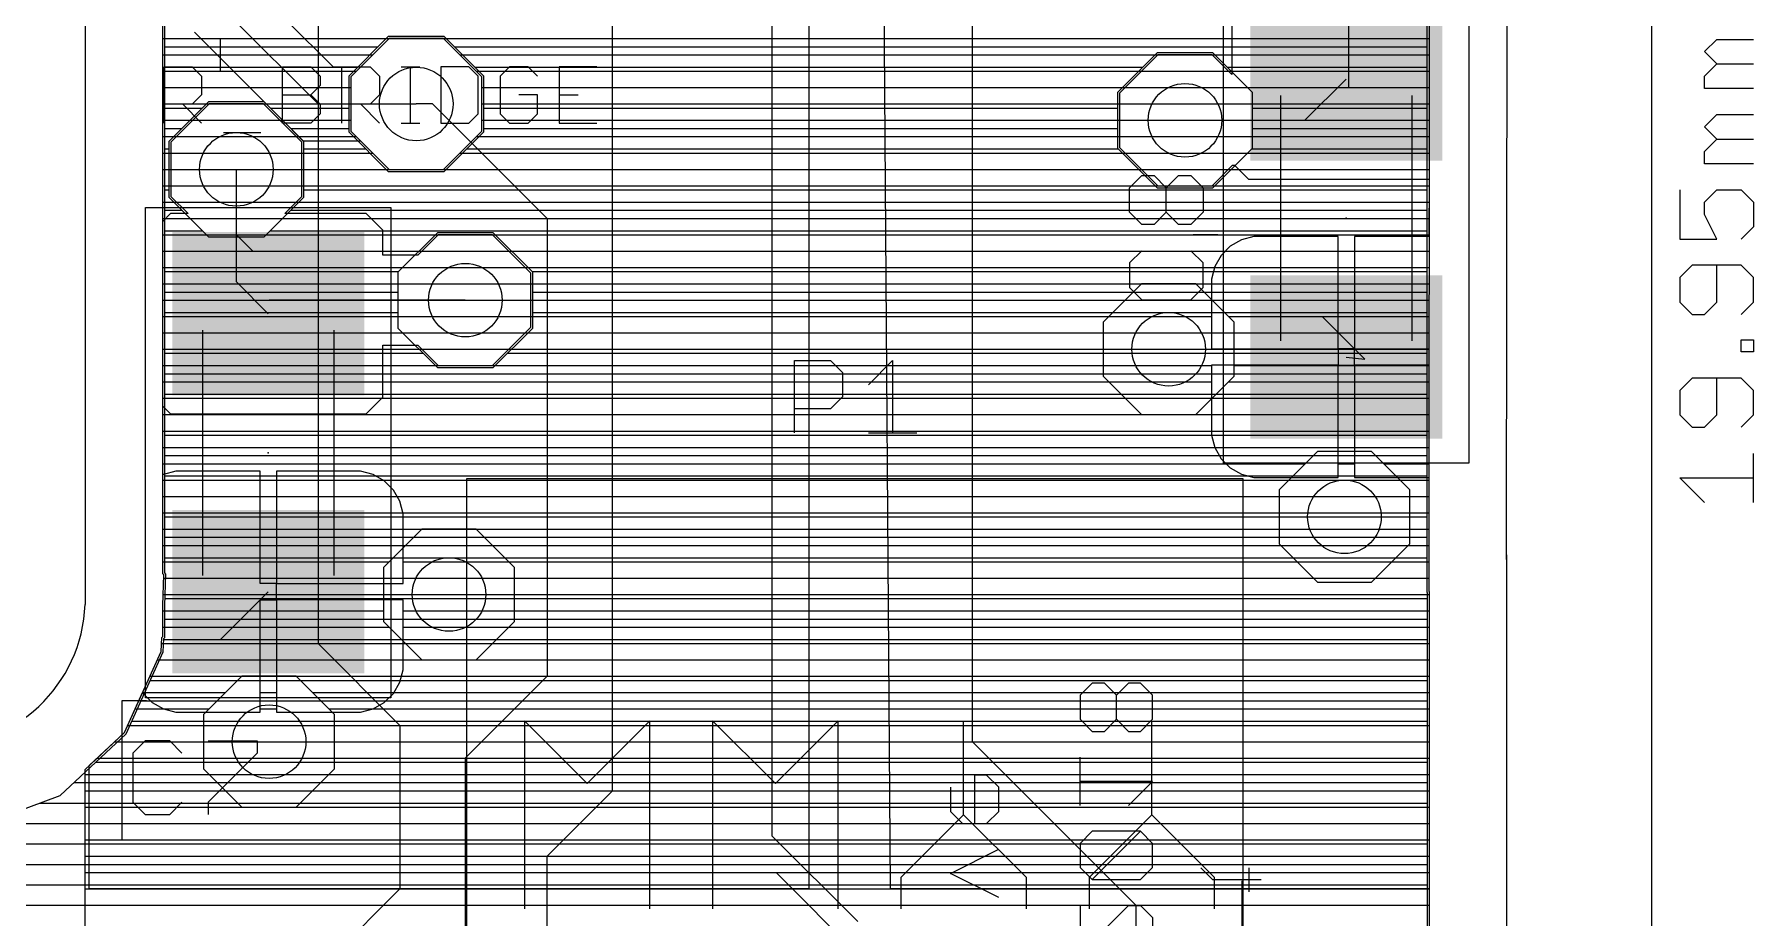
# Model space of a CAD drawing. Extents: x -0.7 to 18.8, y -1.7 to 21.4.
# Drawn here: x 6.47 to 17.15, y 6.02 to 11.51 of the extents above; entities that cross this region are included whole.
import ezdxf

# ---------------------------------------------------------------- set-up
doc = ezdxf.new("R2010")
doc.units = 0
for name, color, linetype in [('1', 22, 'CONTINUOUS'), ('15', 4, 'CONTINUOUS'), ('16', 175, 'CONTINUOUS'), ('18', 82, 'CONTINUOUS'), ('2', 190, 'CONTINUOUS'), ('20', 7, 'CONTINUOUS'), ('21', 253, 'CONTINUOUS'), ('22', 253, 'CONTINUOUS'), ('23', 7, 'CONTINUOUS'), ('25', 253, 'CONTINUOUS'), ('29', 253, 'CONTINUOUS'), ('51', 254, 'CONTINUOUS')]:
    doc.layers.add(name, color=color, linetype=linetype)

# ---------------------------------------------------------------- blocks, each defined once
blk = doc.blocks.new('RECT')
blk.add_solid([(-0.5, -0.5), (0.5, -0.5), (-0.5, 0.5), (0.5, 0.5)])
blk = doc.blocks.new('ROUNDV')
blk.add_circle((0, 0), 0.5)

msp = doc.modelspace()

# ---------------------------------------------------------------- linework, layer by layer
at = {"layer": '1'}
for p, q in [((14.6304, 12.0904), (14.6304, 11.176)), ((13.9052, 11.7473), (13.9052, 11.2567)), ((7.2644, 10.3449), (7.2644, 11.5936)), ((7.6893, 11.6147), (8.2296, 11.0744)), ((8.3243, 11.303), (8.0337, 11.5936)), ((7.2644, 11.4808), (7.4999, 11.4808)), ((7.4607, 11.52), (8.001, 10.9797)), ((8.1465, 11.4808), (13.9052, 11.4808)), ((8.6709, 11.4808), (8.4931, 11.303)), ((9.0075, 11.4808), (8.6709, 11.4808)), ((9.2456, 11.2427), (9.0075, 11.4808)), ((7.2644, 11.3792), (7.6015, 11.3792)), ((8.2481, 11.3792), (8.5693, 11.3792)), ((9.1091, 11.3792), (13.9052, 11.3792)), ((13.4461, 11.3792), (13.208, 11.1411)), ((13.7827, 11.3792), (13.4461, 11.3792)), ((13.9052, 11.2567), (13.7827, 11.3792)), ((7.2644, 11.2776), (7.7031, 11.2776)), ((8.4931, 11.303), (8.3243, 11.303)), ((9.2107, 11.2776), (13.3445, 11.2776)), ((9.2456, 10.9061), (9.2456, 11.2427)), ((13.8843, 11.2776), (13.9052, 11.2776)), ((14.6164, 11.2292), (14.36, 10.9728)), ((7.2644, 11.176), (7.8047, 11.176)), ((9.2456, 11.176), (13.2429, 11.176)), ((13.208, 11.1411), (13.208, 10.8045)), ((7.2644, 11.0744), (7.9063, 11.0744)), ((7.5533, 11.0744), (7.3152, 10.8363)), ((7.8899, 11.0744), (7.5533, 11.0744)), ((8.128, 10.8363), (7.8899, 11.0744)), ((8.2296, 11.0744), (8.8392, 11.0744)), ((9.2456, 11.0744), (13.208, 11.0744)), ((7.2644, 10.9728), (7.4517, 10.9728)), ((7.9915, 10.9728), (8.0079, 10.9728)), ((8.001, 10.9797), (8.1349, 10.8458)), ((9.0075, 10.668), (9.2456, 10.9061)), ((9.2456, 10.9728), (13.208, 10.9728)), ((13.6144, 10.9728), (14.36, 10.9728)), ((7.2644, 10.8712), (7.3501, 10.8712)), ((7.3152, 10.8363), (7.3152, 10.4997)), ((8.0931, 10.8712), (8.1095, 10.8712)), ((8.128, 10.4997), (8.128, 10.8363)), ((8.1349, 10.8458), (8.4931, 10.8458)), ((8.4931, 10.8458), (8.6709, 10.668)), ((9.2107, 10.8712), (13.208, 10.8712)), ((13.208, 10.8045), (13.4461, 10.5664)), ((7.2644, 10.7696), (7.3152, 10.7696)), ((8.128, 10.7696), (8.5693, 10.7696)), ((9.1091, 10.7696), (13.2429, 10.7696)), ((13.7827, 10.5664), (13.9097, 10.6934)), ((13.9097, 10.6934), (13.9229, 10.6934)), ((13.9229, 10.6934), (14.0094, 10.6069)), ((7.2644, 10.668), (7.3152, 10.668)), ((7.7216, 9.9696), (7.7216, 10.668)), ((8.128, 10.668), (8.6709, 10.668)), ((8.6709, 10.668), (9.0075, 10.668)), ((9.0075, 10.668), (13.3445, 10.668)), ((13.8843, 10.668), (13.9482, 10.668)), ((14.0094, 10.6069), (15.1303, 10.6069)), ((15.1303, 10.6069), (15.1302, 10.2513)), ((7.2644, 10.5664), (7.3152, 10.5664)), ((7.3152, 10.4997), (7.4214, 10.3935)), ((8.0218, 10.3935), (8.128, 10.4997)), ((8.128, 10.5664), (13.4461, 10.5664)), ((13.4461, 10.5664), (13.7827, 10.5664)), ((13.7827, 10.5664), (15.1303, 10.5664)), ((7.2644, 10.4648), (7.3501, 10.4648)), ((7.313, 10.3935), (7.2644, 10.3449)), ((7.2644, 10.3632), (7.2827, 10.3632)), ((7.4214, 10.3935), (7.313, 10.3935)), ((8.527, 10.3935), (8.0218, 10.3935)), ((8.0931, 10.4648), (15.1303, 10.4648)), ((8.6312, 10.2893), (8.527, 10.3935)), ((8.5573, 10.3632), (15.1303, 10.3632)), ((8.6312, 10.1346), (8.6312, 10.2893)), ((8.6312, 10.2616), (15.1302, 10.2616)), ((8.9757, 10.2616), (8.8487, 10.1346)), ((9.3123, 10.2616), (8.9757, 10.2616)), ((9.5504, 10.0235), (9.3123, 10.2616)), ((8.6312, 10.16), (8.8741, 10.16)), ((9.4139, 10.16), (13.8655, 10.16)), ((13.8958, 10.1904), (13.8391, 10.1337)), ((13.9654, 10.2305), (13.8958, 10.1904)), ((14.0429, 10.2513), (13.9654, 10.2305)), ((14.5656, 10.2513), (14.0429, 10.2513)), ((14.5656, 9.5528), (14.5656, 10.2513)), ((14.5656, 10.16), (14.6672, 10.16)), ((15.1302, 10.2513), (14.6672, 10.2513)), ((14.6672, 10.2513), (14.6672, 9.5528)), ((8.8487, 10.1346), (8.6312, 10.1346)), ((9.5155, 10.0584), (13.7974, 10.0584)), ((13.799, 10.0641), (13.7782, 9.9866)), ((13.8391, 10.1337), (13.799, 10.0641)), ((14.5656, 10.0584), (14.6672, 10.0584)), ((7.92, 9.7712), (7.7216, 9.9696)), ((9.5504, 9.6869), (9.5504, 10.0235)), ((9.5504, 9.9568), (13.7782, 9.9568)), ((13.7782, 9.9866), (13.7782, 9.5528)), ((14.5656, 9.9568), (14.6672, 9.9568)), ((9.144, 9.8552), (7.9248, 9.8552)), ((9.5504, 9.8552), (13.7782, 9.8552)), ((14.5656, 9.8552), (14.6672, 9.8552)), ((9.5504, 9.7536), (13.7782, 9.7536)), ((14.732, 9.488), (14.4664, 9.7536)), ((14.5656, 9.7536), (14.6672, 9.7536)), ((9.3123, 9.4488), (9.5504, 9.6869)), ((9.5155, 9.652), (13.7782, 9.652)), ((14.5656, 9.652), (14.6672, 9.652)), ((8.6312, 9.253), (8.6312, 9.5758)), ((8.6312, 9.5758), (8.8487, 9.5758)), ((8.6312, 9.5504), (8.8741, 9.5504)), ((8.8487, 9.5758), (8.9757, 9.4488)), ((9.4139, 9.5504), (14.5656, 9.5504)), ((13.7782, 9.5528), (14.5656, 9.5528)), ((14.6672, 9.5528), (14.5656, 9.5528)), ((14.5656, 9.5528), (14.5656, 9.4512)), ((14.6672, 9.4512), (14.6672, 9.5528)), ((14.6672, 9.5528), (15.1302, 9.5528)), ((14.6672, 9.5504), (15.1302, 9.5504)), ((15.1302, 9.5528), (15.1302, 9.4512)), ((8.6312, 9.4488), (8.9757, 9.4488)), ((8.9757, 9.4488), (9.3123, 9.4488)), ((9.3123, 9.4488), (13.7782, 9.4488)), ((14.5656, 9.4512), (13.7782, 9.4512)), ((13.7782, 9.4512), (13.7782, 9.0174)), ((14.5656, 8.7527), (14.5656, 9.4512)), ((14.5656, 9.4512), (14.6672, 9.4512)), ((14.5656, 9.4488), (14.6672, 9.4488)), ((14.6164, 9.502), (14.732, 9.488)), ((14.6672, 9.4512), (14.6672, 8.7527)), ((15.1302, 9.4512), (14.6672, 9.4512)), ((8.6312, 9.3472), (13.7782, 9.3472)), ((14.5656, 9.3472), (14.6672, 9.3472)), ((7.2644, 8.7699), (7.2644, 9.1975)), ((7.2644, 9.1975), (7.313, 9.1489)), ((8.527, 9.1489), (8.6312, 9.253)), ((8.6237, 9.2456), (13.7782, 9.2456)), ((14.5656, 9.2456), (14.6672, 9.2456)), ((7.2644, 9.144), (13.7782, 9.144)), ((7.313, 9.1489), (8.527, 9.1489)), ((14.5656, 9.144), (14.6672, 9.144)), ((7.2644, 9.0424), (13.7782, 9.0424)), ((13.7782, 9.0174), (13.799, 8.9398)), ((14.5656, 9.0424), (14.6672, 9.0424)), ((7.2644, 8.9408), (13.7987, 8.9408)), ((13.799, 8.9398), (13.8391, 8.8703)), ((13.8391, 8.8703), (13.8958, 8.8136)), ((14.5656, 8.9408), (14.6672, 8.9408)), ((7.2644, 8.8392), (13.8702, 8.8392)), ((7.269, 8.7725), (7.2644, 8.7699)), ((7.3465, 8.7933), (7.269, 8.7725)), ((7.8692, 8.7933), (7.3465, 8.7933)), ((7.8692, 8.0948), (7.8692, 8.7933)), ((8.4935, 8.7933), (7.9708, 8.7933)), ((7.9708, 8.7933), (7.9708, 8.0948)), ((8.571, 8.7725), (8.4935, 8.7933)), ((8.6406, 8.7324), (8.571, 8.7725)), ((13.8958, 8.8136), (13.9654, 8.7735)), ((13.9654, 8.7735), (14.0429, 8.7527)), ((14.5656, 8.8392), (14.6672, 8.8392)), ((7.8692, 8.7376), (7.9708, 8.7376)), ((8.6315, 8.7376), (15.1301, 8.7376)), ((8.6973, 8.6757), (8.6406, 8.7324)), ((8.7374, 8.6061), (8.6973, 8.6757)), ((14.0429, 8.7527), (14.5656, 8.7527)), ((14.6672, 8.7527), (15.1301, 8.7527)), ((15.1301, 8.7527), (15.13, 8.0455)), ((7.8692, 8.636), (7.9708, 8.636)), ((8.7202, 8.636), (15.1301, 8.636)), ((8.7582, 8.5286), (8.7374, 8.6061)), ((7.8692, 8.5344), (7.9708, 8.5344)), ((8.7567, 8.5344), (15.1301, 8.5344)), ((8.7582, 8.0948), (8.7582, 8.5286)), ((7.8692, 8.4328), (7.9708, 8.4328)), ((7.8692, 8.3312), (7.9708, 8.3312)), ((8.7582, 8.4328), (15.1301, 8.4328)), ((8.7582, 8.3312), (15.1301, 8.3312)), ((7.8692, 8.2296), (7.9708, 8.2296)), ((8.7582, 8.2296), (15.13, 8.2296)), ((7.8692, 8.128), (7.9708, 8.128)), ((8.7582, 8.128), (15.13, 8.128)), ((7.92, 8.044), (7.62, 7.744)), ((7.9708, 8.0948), (7.8692, 8.0948)), ((7.9708, 7.9932), (7.9708, 8.0948)), ((7.9708, 8.0948), (8.7582, 8.0948)), ((7.9708, 8.0264), (15.1312, 8.0264)), ((15.13, 8.0455), (15.1312, 8.0443)), ((15.1312, 8.0443), (15.1311, 4.8948)), ((7.8692, 7.2947), (7.8692, 7.9932)), ((7.8692, 7.9932), (7.9708, 7.9932)), ((7.8692, 7.9248), (7.9708, 7.9248)), ((7.9708, 7.9932), (7.9708, 7.2947)), ((8.7582, 7.9932), (7.9708, 7.9932)), ((8.7582, 7.5594), (8.7582, 7.9932)), ((8.7582, 7.9248), (15.1312, 7.9248)), ((7.8692, 7.8232), (7.9708, 7.8232)), ((8.7582, 7.8232), (15.1312, 7.8232)), ((7.8692, 7.7216), (7.9708, 7.7216)), ((8.7582, 7.7216), (15.1312, 7.7216)), ((7.8692, 7.62), (7.9708, 7.62)), ((8.7582, 7.62), (15.1312, 7.62)), ((7.8692, 7.5184), (7.9708, 7.5184)), ((8.6973, 7.4123), (8.7374, 7.4819)), ((8.7374, 7.4819), (8.7582, 7.5594)), ((8.7472, 7.5184), (15.1312, 7.5184)), ((7.0258, 7.1681), (7.1394, 7.4181)), ((7.1388, 7.4168), (7.1401, 7.4168)), ((7.1394, 7.4181), (7.1427, 7.4123)), ((7.1427, 7.4123), (7.1994, 7.3556)), ((7.8692, 7.4168), (7.9708, 7.4168)), ((8.6406, 7.3556), (8.6973, 7.4123)), ((8.6999, 7.4168), (15.1312, 7.4168)), ((7.0926, 7.3152), (7.27, 7.3152)), ((7.1994, 7.3556), (7.269, 7.3155)), ((7.269, 7.3155), (7.3465, 7.2947)), ((7.3465, 7.2947), (7.8692, 7.2947)), ((7.8692, 7.3152), (7.9708, 7.3152)), ((7.9708, 7.2947), (8.4935, 7.2947)), ((8.4935, 7.2947), (8.571, 7.3155)), ((8.57, 7.3152), (15.1312, 7.3152)), ((8.571, 7.3155), (8.6406, 7.3556)), ((6.7818, 6.9399), (7.0258, 7.1681)), ((7.0258, 7.1681), (7.0258, 7.1681)), ((7.0465, 7.2136), (15.1312, 7.2136)), ((6.9659, 7.112), (15.1312, 7.112)), ((6.8572, 7.0104), (15.1312, 7.0104)), ((6.7818, 4.6224), (6.7818, 6.9399)), ((6.7818, 6.9088), (15.1312, 6.9088)), ((6.7818, 6.8072), (15.1312, 6.8072)), ((6.7818, 6.7056), (15.1312, 6.7056)), ((6.7818, 6.604), (15.1312, 6.604)), ((6.7818, 6.5024), (15.1312, 6.5024)), ((6.7818, 6.4008), (15.1311, 6.4008)), ((6.7818, 6.2992), (15.1311, 6.2992)), ((6.7818, 6.1976), (15.1311, 6.1976)), ((6.7818, 6.096), (15.1311, 6.096))]:
    msp.add_line(p, q, dxfattribs=at)
at = {"layer": '15'}
for p, q in [((11.049, 17.0688), (11.049, 6.5278)), ((12.2936, 7.112), (12.2936, 15.24)), ((8.2296, 12.192), (8.2296, 7.7216)), ((10.0584, 6.8072), (10.0584, 11.684)), ((8.9408, 11.0744), (8.8392, 11.0744)), ((9.652, 10.3632), (8.9408, 11.0744)), ((9.652, 10.3632), (9.652, 7.5184)), ((8.2296, 7.7216), (8.7376, 7.2136)), ((9.652, 7.5184), (9.144, 7.0104)), ((8.7376, 7.2136), (8.7376, 6.1976)), ((12.2936, 7.112), (13.3096, 6.096)), ((9.144, 7.0104), (9.144, 2.2352)), ((9.652, 6.4008), (10.0584, 6.8072)), ((11.049, 6.5278), (11.5824, 5.9944)), ((9.652, 5.2832), (9.652, 6.4008)), ((8.7376, 6.1976), (7.62, 5.08)), ((13.3096, 6.096), (13.3096, 1.9304))]:
    msp.add_line(p, q, dxfattribs=at)
at = {"layer": '16'}
for p, q in [((7.2771, 8.1609), (7.2771, 18.8477)), ((15.1179, 13.4206), (15.1173, 8.0403)), ((7.2771, 11.43), (8.6021, 11.43)), ((8.6656, 11.4935), (8.4201, 11.248)), ((9.0128, 11.4935), (8.6656, 11.4935)), ((9.2583, 11.248), (9.0128, 11.4935)), ((9.0763, 11.43), (15.1177, 11.43)), ((13.4408, 11.3919), (13.1953, 11.1464)), ((13.788, 11.3919), (13.4408, 11.3919)), ((14.0335, 11.1464), (13.788, 11.3919)), ((7.2771, 11.303), (8.4751, 11.303)), ((8.4201, 11.248), (8.4201, 10.9008)), ((9.2033, 11.303), (13.3519, 11.303)), ((9.2583, 10.9008), (9.2583, 11.248)), ((13.8769, 11.303), (15.1176, 11.303)), ((7.2771, 11.176), (8.4201, 11.176)), ((9.2583, 11.176), (13.2249, 11.176)), ((13.1953, 11.1464), (13.1953, 10.7992)), ((14.0039, 11.176), (15.1176, 11.176)), ((14.0335, 10.7992), (14.0335, 11.1464)), ((7.2771, 11.049), (7.5099, 11.049)), ((7.548, 11.0871), (7.3025, 10.8416)), ((7.8952, 11.0871), (7.548, 11.0871)), ((8.1407, 10.8416), (7.8952, 11.0871)), ((7.9333, 11.049), (8.4201, 11.049)), ((9.2583, 11.049), (13.1953, 11.049)), ((14.0335, 11.049), (15.1176, 11.049)), ((7.2771, 10.922), (7.3829, 10.922)), ((8.0603, 10.922), (8.4201, 10.922)), ((8.4201, 10.9008), (8.6656, 10.6553)), ((9.0128, 10.6553), (9.2583, 10.9008)), ((9.2583, 10.922), (13.1953, 10.922)), ((14.0335, 10.922), (15.1176, 10.922)), ((7.2771, 10.795), (7.3025, 10.795)), ((7.3025, 10.8416), (7.3025, 10.4944)), ((8.1407, 10.4944), (8.1407, 10.8416)), ((8.1407, 10.795), (8.5259, 10.795)), ((9.1525, 10.795), (13.1995, 10.795)), ((13.1953, 10.7992), (13.4408, 10.5537)), ((13.788, 10.5537), (14.0335, 10.7992)), ((14.0293, 10.795), (15.1176, 10.795)), ((7.2771, 10.668), (7.3025, 10.668)), ((8.1407, 10.668), (8.6529, 10.668)), ((8.6656, 10.6553), (9.0128, 10.6553)), ((9.0255, 10.668), (13.3265, 10.668)), ((13.9023, 10.668), (15.1176, 10.668)), ((7.2771, 10.541), (7.3025, 10.541)), ((7.3025, 10.4944), (7.548, 10.2489)), ((7.8952, 10.2489), (8.1407, 10.4944)), ((8.1407, 10.541), (15.1176, 10.541)), ((13.4408, 10.5537), (13.788, 10.5537)), ((7.2771, 10.414), (7.3829, 10.414)), ((8.0603, 10.414), (15.1176, 10.414)), ((7.2771, 10.287), (7.5099, 10.287)), ((7.7216, 10.2616), (7.8232, 10.16)), ((7.9333, 10.287), (15.1175, 10.287)), ((8.9704, 10.2743), (8.7249, 10.0288)), ((9.3176, 10.2743), (8.9704, 10.2743)), ((9.5631, 10.0288), (9.3176, 10.2743)), ((7.2771, 10.16), (8.8561, 10.16)), ((7.548, 10.2489), (7.8952, 10.2489)), ((9.4319, 10.16), (15.1175, 10.16)), ((7.2771, 10.033), (8.7291, 10.033)), ((8.7249, 10.0288), (8.7249, 9.6816)), ((9.5589, 10.033), (15.1175, 10.033)), ((9.5631, 9.6816), (9.5631, 10.0288)), ((7.2771, 9.906), (8.7249, 9.906)), ((9.5631, 9.906), (15.1175, 9.906)), ((7.2771, 9.779), (8.7249, 9.779)), ((9.5631, 9.779), (15.1175, 9.779)), ((7.2771, 9.652), (8.7545, 9.652)), ((8.7249, 9.6816), (8.9704, 9.4361)), ((9.3176, 9.4361), (9.5631, 9.6816)), ((9.5335, 9.652), (15.1175, 9.652)), ((7.2771, 9.525), (8.8815, 9.525)), ((9.4065, 9.525), (15.1175, 9.525)), ((8.9704, 9.4361), (9.3176, 9.4361)), ((7.2771, 9.398), (15.1175, 9.398)), ((7.2771, 9.271), (15.1174, 9.271)), ((7.2771, 9.144), (15.1174, 9.144)), ((7.2771, 9.017), (15.1174, 9.017)), ((7.2771, 8.89), (15.1174, 8.89)), ((7.2771, 8.763), (15.1174, 8.763)), ((7.2771, 8.636), (15.1174, 8.636)), ((7.2771, 8.509), (15.1174, 8.509)), ((7.2771, 8.382), (15.1174, 8.382)), ((7.2771, 8.255), (15.1173, 8.255)), ((7.2837, 8.1539), (7.2771, 8.1609)), ((7.2771, 7.9572), (7.2837, 8.1539)), ((7.2828, 8.128), (15.1173, 8.128)), ((15.1173, 8.0403), (15.1185, 8.0391)), ((15.1185, 8.0391), (15.1184, 4.9254)), ((7.2771, 7.7603), (7.2771, 7.9572)), ((7.2786, 8.001), (15.1185, 8.001)), ((7.2771, 7.874), (15.1185, 7.874)), ((7.2675, 7.6695), (7.2703, 7.7535)), ((7.2701, 7.747), (15.1185, 7.747)), ((7.2703, 7.7535), (7.2771, 7.7603)), ((7.0364, 7.1605), (7.2675, 7.6695)), ((7.245, 7.62), (15.1185, 7.62)), ((7.2675, 7.6695), (7.2675, 7.6695)), ((7.1873, 7.493), (15.1185, 7.493)), ((7.1297, 7.366), (15.1185, 7.366)), ((6.6281, 6.7787), (7.0364, 7.1605)), ((7.0364, 7.1605), (7.0364, 7.1605)), ((7.072, 7.239), (15.1185, 7.239)), ((6.9845, 7.112), (15.1185, 7.112)), ((6.8487, 6.985), (15.1185, 6.985)), ((6.7129, 6.858), (15.1185, 6.858)), ((6.1047, 6.5822), (6.6281, 6.7787)), ((6.501, 6.731), (15.1185, 6.731)), ((6.6281, 6.7787), (6.6281, 6.7787)), ((6.1628, 6.604), (15.1185, 6.604)), ((1.2073, 6.477), (15.1185, 6.477)), ((1.2073, 6.35), (15.1184, 6.35)), ((1.2073, 6.223), (15.1184, 6.223)), ((1.2073, 6.096), (15.1184, 6.096))]:
    msp.add_line(p, q, dxfattribs=at)
at = {"layer": '2'}
for p, q in [((11.2776, 16.7227), (11.2776, 6.1976)), ((7.2644, 8.1559), (7.2644, 15.6305)), ((15.1306, 13.577), (15.13, 8.0455)), ((11.7856, 6.1976), (11.7389, 12.5476)), ((7.2644, 11.4808), (11.2776, 11.4808)), ((8.6709, 11.4808), (8.4328, 11.2427)), ((9.0075, 11.4808), (8.6709, 11.4808)), ((9.2456, 11.2427), (9.0075, 11.4808)), ((11.7468, 11.4808), (15.1304, 11.4808)), ((7.2644, 11.3792), (8.5693, 11.3792)), ((9.1091, 11.3792), (11.2776, 11.3792)), ((11.7475, 11.3792), (15.1303, 11.3792)), ((7.2644, 11.2776), (8.4677, 11.2776)), ((8.4328, 11.2427), (8.4328, 10.9061)), ((9.2107, 11.2776), (11.2776, 11.2776)), ((9.2456, 10.9061), (9.2456, 11.2427)), ((11.7482, 11.2776), (15.1303, 11.2776)), ((7.2644, 11.176), (8.4328, 11.176)), ((9.2456, 11.176), (11.2776, 11.176)), ((11.749, 11.176), (15.1303, 11.176)), ((7.2644, 11.0744), (8.4328, 11.0744)), ((9.2456, 11.0744), (11.2776, 11.0744)), ((11.7497, 11.0744), (15.1303, 11.0744)), ((7.2644, 10.9728), (8.4328, 10.9728)), ((8.4328, 10.9061), (8.6709, 10.668)), ((9.0075, 10.668), (9.2456, 10.9061)), ((9.2456, 10.9728), (11.2776, 10.9728)), ((11.7505, 10.9728), (15.1303, 10.9728)), ((7.2644, 10.8712), (8.4677, 10.8712)), ((9.2107, 10.8712), (11.2776, 10.8712)), ((11.7512, 10.8712), (15.1303, 10.8712)), ((7.2644, 10.7696), (8.5693, 10.7696)), ((9.1091, 10.7696), (11.2776, 10.7696)), ((11.752, 10.7696), (15.1303, 10.7696)), ((7.2644, 10.668), (8.6709, 10.668)), ((8.6709, 10.668), (9.0075, 10.668)), ((9.0075, 10.668), (11.2776, 10.668)), ((11.7527, 10.668), (15.1303, 10.668)), ((7.2644, 10.5664), (11.2776, 10.5664)), ((11.7535, 10.5664), (15.1303, 10.5664)), ((7.2644, 10.4648), (11.2776, 10.4648)), ((7.2644, 10.3632), (11.2776, 10.3632)), ((11.7542, 10.4648), (15.1303, 10.4648)), ((11.755, 10.3632), (15.1303, 10.3632)), ((7.2644, 10.2616), (11.2776, 10.2616)), ((11.7557, 10.2616), (15.1302, 10.2616)), ((7.2644, 10.16), (11.2776, 10.16)), ((11.7565, 10.16), (15.1302, 10.16)), ((7.2644, 10.0584), (11.2776, 10.0584)), ((11.7572, 10.0584), (15.1302, 10.0584)), ((7.2644, 9.9568), (11.2776, 9.9568)), ((11.758, 9.9568), (15.1302, 9.9568)), ((13.3445, 9.9568), (13.1064, 9.7187)), ((13.6811, 9.9568), (13.3445, 9.9568)), ((13.9192, 9.7187), (13.6811, 9.9568)), ((7.2644, 9.8552), (11.2776, 9.8552)), ((11.7587, 9.8552), (13.2429, 9.8552)), ((13.7827, 9.8552), (15.1302, 9.8552)), ((7.2644, 9.7536), (11.2776, 9.7536)), ((11.7595, 9.7536), (13.1413, 9.7536)), ((13.1064, 9.7187), (13.1064, 9.3821)), ((13.8843, 9.7536), (15.1302, 9.7536)), ((13.9192, 9.3821), (13.9192, 9.7187)), ((7.2644, 9.652), (11.2776, 9.652)), ((11.7602, 9.652), (13.1064, 9.652)), ((13.9192, 9.652), (15.1302, 9.652)), ((7.2644, 9.5504), (11.2776, 9.5504)), ((11.7609, 9.5504), (13.1064, 9.5504)), ((13.9192, 9.5504), (15.1302, 9.5504)), ((7.2644, 9.4488), (11.2776, 9.4488)), ((11.7617, 9.4488), (13.1064, 9.4488)), ((13.9192, 9.4488), (15.1302, 9.4488)), ((7.2644, 9.3472), (11.2776, 9.3472)), ((11.7624, 9.3472), (13.1413, 9.3472)), ((13.1064, 9.3821), (13.3445, 9.144)), ((13.6811, 9.144), (13.9192, 9.3821)), ((13.8843, 9.3472), (15.1302, 9.3472)), ((7.2644, 9.2456), (11.2776, 9.2456)), ((11.7632, 9.2456), (13.2429, 9.2456)), ((13.7827, 9.2456), (15.1301, 9.2456)), ((7.2644, 9.144), (11.2776, 9.144)), ((11.7639, 9.144), (13.3445, 9.144)), ((13.3445, 9.144), (13.6811, 9.144)), ((13.6811, 9.144), (15.1301, 9.144)), ((7.2644, 9.0424), (11.2776, 9.0424)), ((11.7647, 9.0424), (15.1301, 9.0424)), ((7.2644, 8.9408), (11.2776, 8.9408)), ((11.7654, 8.9408), (15.1301, 8.9408)), ((14.4367, 8.9154), (14.1986, 8.6773)), ((14.7733, 8.9154), (14.4367, 8.9154)), ((15.0114, 8.6773), (14.7733, 8.9154)), ((7.2644, 8.8392), (11.2776, 8.8392)), ((11.7662, 8.8392), (14.3605, 8.8392)), ((14.8495, 8.8392), (15.1301, 8.8392)), ((7.2644, 8.7376), (11.2776, 8.7376)), ((11.7669, 8.7376), (14.2589, 8.7376)), ((14.1986, 8.6773), (14.1986, 8.3407)), ((14.9511, 8.7376), (15.1301, 8.7376)), ((15.0114, 8.3407), (15.0114, 8.6773)), ((7.2644, 8.636), (11.2776, 8.636)), ((11.7677, 8.636), (14.1986, 8.636)), ((15.0114, 8.636), (15.1301, 8.636)), ((7.2644, 8.5344), (11.2776, 8.5344)), ((11.7684, 8.5344), (14.1986, 8.5344)), ((15.0114, 8.5344), (15.1301, 8.5344)), ((7.2644, 8.4328), (11.2776, 8.4328)), ((7.2644, 8.3312), (8.7725, 8.3312)), ((8.8741, 8.4328), (8.636, 8.1947)), ((9.2107, 8.4328), (8.8741, 8.4328)), ((9.4488, 8.1947), (9.2107, 8.4328)), ((9.3123, 8.3312), (11.2776, 8.3312)), ((11.7692, 8.4328), (14.1986, 8.4328)), ((11.7699, 8.3312), (14.2081, 8.3312)), ((14.1986, 8.3407), (14.4367, 8.1026)), ((14.7733, 8.1026), (15.0114, 8.3407)), ((15.0019, 8.3312), (15.1301, 8.3312)), ((15.0114, 8.4328), (15.1301, 8.4328)), ((7.2644, 8.2296), (8.6709, 8.2296)), ((9.4139, 8.2296), (11.2776, 8.2296)), ((11.7707, 8.2296), (14.3097, 8.2296)), ((14.9003, 8.2296), (15.13, 8.2296)), ((7.2708, 8.1491), (7.2644, 8.1559)), ((7.2644, 7.9574), (7.2708, 8.1491)), ((7.2701, 8.128), (8.636, 8.128)), ((8.636, 8.1947), (8.636, 7.8581)), ((9.4488, 7.8581), (9.4488, 8.1947)), ((9.4488, 8.128), (11.2776, 8.128)), ((11.7714, 8.128), (14.4113, 8.128)), ((14.7987, 8.128), (15.13, 8.128)), ((7.2667, 8.0264), (8.636, 8.0264)), ((9.4488, 8.0264), (11.2776, 8.0264)), ((11.7722, 8.0264), (15.1312, 8.0264)), ((14.4367, 8.1026), (14.7733, 8.1026)), ((15.13, 8.0455), (15.1312, 8.0443)), ((15.1312, 8.0443), (15.1311, 6.1976)), ((7.2644, 7.7655), (7.2644, 7.9574)), ((7.2644, 7.9248), (8.636, 7.9248)), ((9.4488, 7.9248), (11.2776, 7.9248)), ((11.7729, 7.9248), (15.1312, 7.9248)), ((7.2644, 7.8232), (8.6709, 7.8232)), ((8.636, 7.8581), (8.8741, 7.62)), ((9.2107, 7.62), (9.4488, 7.8581)), ((9.4139, 7.8232), (11.2776, 7.8232)), ((11.7736, 7.8232), (15.1312, 7.8232)), ((7.2548, 7.6725), (7.2577, 7.7589)), ((7.2565, 7.7216), (8.7725, 7.7216)), ((7.2577, 7.7589), (7.2644, 7.7655)), ((9.3123, 7.7216), (11.2776, 7.7216)), ((11.7744, 7.7216), (15.1312, 7.7216)), ((7.0258, 7.1681), (7.2548, 7.6725)), ((7.231, 7.62), (8.8741, 7.62)), ((7.2548, 7.6725), (7.2548, 7.6725)), ((8.8741, 7.62), (9.2107, 7.62)), ((9.2107, 7.62), (11.2776, 7.62)), ((11.7751, 7.62), (15.1312, 7.62)), ((7.1849, 7.5184), (11.2776, 7.5184)), ((7.7565, 7.5184), (7.5184, 7.2803)), ((8.0931, 7.5184), (7.7565, 7.5184)), ((8.3312, 7.2803), (8.0931, 7.5184)), ((11.7759, 7.5184), (15.1312, 7.5184)), ((7.1388, 7.4168), (7.6549, 7.4168)), ((8.1947, 7.4168), (11.2776, 7.4168)), ((11.7766, 7.4168), (15.1312, 7.4168)), ((7.0926, 7.3152), (7.5533, 7.3152)), ((7.5184, 7.2803), (7.5184, 6.9437)), ((8.2963, 7.3152), (11.2776, 7.3152)), ((8.3312, 6.9437), (8.3312, 7.2803)), ((11.7774, 7.3152), (15.1312, 7.3152)), ((6.8072, 6.9636), (7.0258, 7.1681)), ((7.0258, 7.1681), (7.0258, 7.1681)), ((7.0465, 7.2136), (7.5184, 7.2136)), ((8.3312, 7.2136), (11.2776, 7.2136)), ((11.7781, 7.2136), (15.1312, 7.2136)), ((6.9659, 7.112), (7.5184, 7.112)), ((8.3312, 7.112), (11.2776, 7.112)), ((11.7789, 7.112), (15.1312, 7.112)), ((6.8072, 6.1976), (6.8072, 6.9636)), ((6.8572, 7.0104), (7.5184, 7.0104)), ((7.5184, 6.9437), (7.7565, 6.7056)), ((8.0931, 6.7056), (8.3312, 6.9437)), ((8.3312, 7.0104), (11.2776, 7.0104)), ((11.7796, 7.0104), (15.1312, 7.0104)), ((6.8072, 6.9088), (7.5533, 6.9088)), ((8.2963, 6.9088), (11.2776, 6.9088)), ((11.7804, 6.9088), (15.1312, 6.9088)), ((6.8072, 6.8072), (7.6549, 6.8072)), ((8.1947, 6.8072), (11.2776, 6.8072)), ((11.7811, 6.8072), (15.1312, 6.8072)), ((6.8072, 6.7056), (7.7565, 6.7056)), ((7.7565, 6.7056), (8.0931, 6.7056)), ((8.0931, 6.7056), (11.2776, 6.7056)), ((11.7819, 6.7056), (15.1312, 6.7056)), ((6.8072, 6.604), (11.2776, 6.604)), ((11.7826, 6.604), (15.1312, 6.604)), ((6.8072, 6.5024), (11.2776, 6.5024)), ((11.7834, 6.5024), (15.1312, 6.5024)), ((6.8072, 6.4008), (11.2776, 6.4008)), ((11.7841, 6.4008), (15.1311, 6.4008)), ((6.8072, 6.2992), (11.2776, 6.2992)), ((11.2776, 6.1976), (6.8072, 6.1976)), ((6.8072, 6.1976), (11.2776, 6.1976)), ((11.8364, 5.5372), (11.0744, 6.2992)), ((11.7849, 6.2992), (15.1311, 6.2992)), ((15.1311, 6.1976), (11.7856, 6.1976)), ((11.7856, 6.1976), (15.1311, 6.1976)), ((13.97, 5.7404), (13.97, 6.2484))]:
    msp.add_line(p, q, dxfattribs=at)
at = {"layer": '20'}
for p, q in [((6.7818, 20.0564), (6.7818, 7.9654)), ((15.6118, 8.245), (15.6257, 20.0535)), ((15.6136, 1.2086), (15.6138, 8.273))]:
    msp.add_line(p, q, dxfattribs=at)
msp.add_arc((5.8725, 7.9959), 0.9098, 268.0802, 358.0802, dxfattribs=at)
at = {"layer": '21'}
for p, q in [((13.8544, 8.8416), (13.8544, 11.8896)), ((15.3784, 11.8896), (15.3784, 8.8416)), ((7.62, 11.4808), (7.62, 11.2776)), ((7.158, 7.3836), (7.158, 10.4316)), ((7.158, 10.4316), (8.682, 10.4316)), ((8.682, 10.4316), (8.682, 7.3836)), ((13.8176, 10.2616), (13.6652, 10.2616)), ((15.3784, 8.8416), (13.8544, 8.8416)), ((13.9764, 8.7457), (9.1504, 8.7457)), ((9.1504, 8.7457), (9.1504, 4.3464)), ((13.9764, 4.3464), (13.9764, 8.7457)), ((8.682, 7.3836), (7.158, 7.3836)), ((7.1628, 7.366), (7.0104, 7.366)), ((7.0104, 7.366), (7.0104, 6.5024)), ((7.0104, 6.5024), (7.874, 6.5024))]:
    msp.add_line(p, q, dxfattribs=at)
at = {"layer": '22'}
for p, q in [((13.0385, 7.4759), (12.9636, 7.401)), ((13.1135, 7.4759), (13.0385, 7.4759)), ((13.1884, 7.401), (13.1135, 7.4759)), ((13.2633, 7.4759), (13.1884, 7.401)), ((13.3383, 7.4759), (13.2633, 7.4759)), ((13.4132, 7.401), (13.3383, 7.4759)), ((12.9636, 7.401), (12.9636, 7.2511)), ((13.1884, 7.2511), (13.1884, 7.401)), ((13.4132, 7.2511), (13.4132, 7.401)), ((12.9636, 7.2511), (13.0385, 7.1762)), ((13.0385, 7.1762), (13.1135, 7.1762)), ((13.1135, 7.1762), (13.1884, 7.2511)), ((13.1884, 7.2511), (13.2633, 7.1762)), ((13.2633, 7.1762), (13.3383, 7.1762)), ((13.3383, 7.1762), (13.4132, 7.2511)), ((12.9636, 6.7158), (12.9636, 7.0155)), ((12.3822, 6.9037), (12.3073, 6.9037)), ((12.3073, 6.9037), (12.3073, 6.604)), ((12.4571, 6.8288), (12.3822, 6.9037)), ((13.4132, 6.8656), (12.9636, 6.8656)), ((13.2633, 6.7158), (13.4132, 6.8656)), ((12.1574, 6.8288), (12.1574, 6.6789)), ((12.4571, 6.6789), (12.4571, 6.8288)), ((12.1574, 6.6789), (12.2323, 6.604)), ((12.3822, 6.604), (12.4571, 6.6789)), ((12.2323, 6.604), (12.3822, 6.604)), ((13.0385, 6.5551), (12.9636, 6.4802)), ((13.3383, 6.5551), (13.0385, 6.5551)), ((13.0385, 6.2554), (13.3383, 6.5551)), ((13.4132, 6.4802), (13.3383, 6.5551)), ((12.1574, 6.2934), (12.4571, 6.4433)), ((12.9636, 6.4802), (12.9636, 6.3303)), ((13.4132, 6.3303), (13.4132, 6.4802)), ((12.9636, 6.3303), (13.0385, 6.2554)), ((13.3383, 6.2554), (13.4132, 6.3303)), ((13.7885, 6.2536), (13.7136, 6.3285)), ((14.0133, 6.1787), (14.0133, 6.3285)), ((12.4571, 6.1436), (12.1574, 6.2934)), ((13.0385, 6.2554), (13.3383, 6.2554)), ((14.0883, 6.2536), (13.7885, 6.2536)), ((12.9636, 6.0947), (12.9636, 5.795)), ((12.9636, 5.795), (13.2633, 6.0947)), ((13.2633, 6.0947), (13.3383, 6.0947)), ((13.3383, 6.0947), (13.4132, 6.0198)), ((13.4132, 6.0198), (13.4132, 5.8699))]:
    msp.add_line(p, q, dxfattribs=at)
at = {"layer": '23'}
for p in [(14.6164, 10.3656), (7.92, 8.9076)]:
    msp.add_point(p, dxfattribs=at)
at = {"layer": '25'}
for p, q in [((7.2725, 10.9559), (7.2725, 11.3054)), ((7.2725, 11.3054), (7.4473, 11.3054)), ((7.4473, 11.3054), (7.5055, 11.2471)), ((7.5055, 11.2471), (7.5055, 11.1306)), ((8.0091, 10.9559), (8.0091, 11.3054)), ((8.0091, 11.3054), (8.1839, 11.3054)), ((8.1839, 11.3054), (8.2421, 11.2471)), ((8.2421, 11.2471), (8.2421, 11.1889)), ((8.3774, 10.9559), (8.3774, 11.3054)), ((8.3774, 11.3054), (8.5522, 11.3054)), ((8.5522, 11.3054), (8.6104, 11.2471)), ((8.6104, 11.2471), (8.6104, 11.1306)), ((8.7458, 11.3054), (8.8623, 11.3054)), ((8.804, 10.9559), (8.804, 11.3054)), ((8.9913, 11.3054), (8.9913, 10.9559)), ((9.166, 11.3054), (8.9913, 11.3054)), ((9.2243, 11.2471), (9.166, 11.3054)), ((9.2243, 11.0141), (9.2243, 11.2471)), ((9.4179, 11.3054), (9.3596, 11.2471)), ((9.3596, 11.2471), (9.3596, 11.0141)), ((9.5344, 11.3054), (9.4179, 11.3054)), ((9.5926, 11.2471), (9.5344, 11.3054)), ((9.9609, 11.3054), (9.7279, 11.3054)), ((9.7279, 11.3054), (9.7279, 10.9559)), ((7.5055, 11.1306), (7.4473, 11.0724)), ((8.0091, 11.1306), (8.1839, 11.1306)), ((8.2421, 11.1889), (8.1839, 11.1306)), ((8.1839, 11.1306), (8.2421, 11.0724)), ((8.6104, 11.1306), (8.5522, 11.0724)), ((9.5926, 11.1306), (9.4761, 11.1306)), ((9.5926, 11.0141), (9.5926, 11.1306)), ((9.7279, 11.1306), (9.8444, 11.1306)), ((7.4473, 11.0724), (7.2725, 11.0724)), ((7.389, 11.0724), (7.5055, 10.9559)), ((8.2421, 11.0141), (8.1839, 10.9559)), ((8.2421, 11.0724), (8.2421, 11.0141)), ((8.5522, 11.0724), (8.3774, 11.0724)), ((8.4939, 11.0724), (8.6104, 10.9559)), ((9.166, 10.9559), (9.2243, 11.0141)), ((9.3596, 11.0141), (9.4179, 10.9559)), ((9.5344, 10.9559), (9.5926, 11.0141)), ((7.6408, 10.8976), (7.8738, 10.8976)), ((8.1839, 10.9559), (8.0091, 10.9559)), ((8.7458, 10.9559), (8.8623, 10.9559)), ((8.9913, 10.9559), (9.166, 10.9559)), ((9.4179, 10.9559), (9.5344, 10.9559)), ((9.7279, 10.9559), (9.9609, 10.9559)), ((13.2698, 10.5542), (13.3461, 10.6304)), ((13.3461, 10.6304), (13.4223, 10.6304)), ((13.4223, 10.6304), (13.4986, 10.5542)), ((13.4986, 10.5542), (13.5749, 10.6304)), ((13.5749, 10.6304), (13.6511, 10.6304)), ((13.6511, 10.6304), (13.7274, 10.5542)), ((13.2698, 10.4016), (13.2698, 10.5542)), ((13.4986, 10.4016), (13.4986, 10.5542)), ((13.7274, 10.5542), (13.7274, 10.4016)), ((13.3461, 10.3254), (13.2698, 10.4016)), ((13.4986, 10.4016), (13.4223, 10.3254)), ((13.5749, 10.3254), (13.4986, 10.4016)), ((13.7274, 10.4016), (13.6511, 10.3254)), ((13.4223, 10.3254), (13.3461, 10.3254)), ((13.6511, 10.3254), (13.5749, 10.3254)), ((13.3461, 10.1627), (13.2698, 10.0864)), ((13.7274, 10.0864), (13.6511, 10.1627)), ((13.2698, 10.0864), (13.2698, 9.9339)), ((13.7274, 9.9339), (13.7274, 10.0864)), ((13.2698, 9.9339), (13.3461, 9.8576)), ((13.6511, 9.8576), (13.7274, 9.9339)), ((13.3461, 9.8576), (13.6511, 9.8576)), ((11.1882, 9.0304), (11.1882, 9.48)), ((11.1882, 9.48), (11.413, 9.48)), ((11.413, 9.48), (11.4879, 9.4051)), ((11.4879, 9.4051), (11.4879, 9.2552)), ((11.6486, 9.3301), (11.7985, 9.48)), ((11.7985, 9.48), (11.7985, 9.0304)), ((11.4879, 9.2552), (11.413, 9.1803)), ((11.413, 9.1803), (11.1882, 9.1803)), ((11.6486, 9.0304), (11.9483, 9.0304)), ((7.1551, 7.1172), (7.0788, 7.0409)), ((7.3076, 7.1172), (7.1551, 7.1172)), ((7.3839, 7.0409), (7.3076, 7.1172)), ((7.5466, 7.1172), (7.8516, 7.1172)), ((7.8516, 7.1172), (7.8516, 7.0409)), ((7.0788, 7.0409), (7.0788, 6.7359)), ((7.8516, 7.0409), (7.5466, 6.7359)), ((7.0788, 6.7359), (7.1551, 6.6596)), ((7.3076, 6.6596), (7.3839, 6.7359)), ((7.5466, 6.7359), (7.5466, 6.6596)), ((7.1551, 6.6596), (7.3076, 6.6596))]:
    msp.add_line(p, q, dxfattribs=at)
at = {"layer": '51'}
for p, q in [((16.5115, 20.0459), (16.5123, 0.1183)), ((16.8417, 11.3994), (16.918, 11.4756)), ((16.918, 11.4756), (17.1468, 11.4756)), ((16.918, 11.3231), (16.8417, 11.3994)), ((16.8417, 11.2468), (16.918, 11.3231)), ((16.918, 11.3231), (17.1468, 11.3231)), ((16.8417, 11.1706), (16.8417, 11.2468)), ((14.21, 9.6036), (14.21, 11.1276)), ((15.0228, 11.1276), (15.0228, 9.6036)), ((17.1468, 11.1706), (16.8417, 11.1706)), ((16.8417, 10.9316), (16.918, 11.0079)), ((16.918, 11.0079), (17.1468, 11.0079)), ((16.918, 10.8553), (16.8417, 10.9316)), ((16.8417, 10.7791), (16.918, 10.8553)), ((16.918, 10.8553), (17.1468, 10.8553)), ((16.8417, 10.7028), (16.8417, 10.7791)), ((17.1468, 10.7028), (16.8417, 10.7028)), ((16.6892, 10.5401), (16.6892, 10.2351)), ((16.8417, 10.4638), (16.918, 10.5401)), ((16.918, 10.5401), (17.0705, 10.5401)), ((17.0705, 10.5401), (17.1468, 10.4638)), ((16.8417, 10.3876), (16.8417, 10.4638)), ((16.918, 10.2351), (16.8417, 10.3876)), ((17.1468, 10.4638), (17.1468, 10.3113)), ((17.1468, 10.3113), (17.0705, 10.2351)), ((16.6892, 10.2351), (16.918, 10.2351)), ((16.7655, 10.0724), (16.6892, 9.9961)), ((17.0705, 10.0724), (16.7655, 10.0724)), ((16.918, 9.8436), (16.918, 10.0724)), ((17.1468, 9.9961), (17.0705, 10.0724)), ((16.6892, 9.9961), (16.6892, 9.8436)), ((17.1468, 9.8436), (17.1468, 9.9961)), ((16.6892, 9.8436), (16.7655, 9.7673)), ((16.8417, 9.7673), (16.918, 9.8436)), ((17.0705, 9.7673), (17.1468, 9.8436)), ((16.7655, 9.7673), (16.8417, 9.7673)), ((7.5136, 8.1456), (7.5136, 9.6696)), ((8.3264, 9.6696), (8.3264, 8.1456)), ((17.0705, 9.5334), (17.0705, 9.6097)), ((17.0705, 9.6097), (17.1468, 9.6097)), ((17.1468, 9.5334), (17.0705, 9.5334)), ((17.1468, 9.6097), (17.1468, 9.5334)), ((16.7655, 9.3707), (16.6892, 9.2944)), ((16.6892, 9.2944), (16.6892, 9.1419)), ((17.0705, 9.3707), (16.7655, 9.3707)), ((16.918, 9.1419), (16.918, 9.3707)), ((17.1468, 9.2944), (17.0705, 9.3707)), ((17.1468, 9.1419), (17.1468, 9.2944)), ((16.6892, 9.1419), (16.7655, 9.0657)), ((16.8417, 9.0657), (16.918, 9.1419)), ((17.0705, 9.0657), (17.1468, 9.1419)), ((16.7655, 9.0657), (16.8417, 9.0657)), ((17.1468, 8.5979), (17.1468, 8.903)), ((13.9764, 8.7457), (9.1504, 8.7457)), ((9.1504, 8.7457), (9.1504, 4.3464)), ((13.9764, 4.3464), (13.9764, 8.7457)), ((16.8417, 8.5979), (16.6892, 8.7504)), ((16.6892, 8.7504), (17.1468, 8.7504)), ((9.9006, 6.8522), (9.5108, 7.242)), ((9.5108, 7.242), (9.5108, 6.0726)), ((10.2904, 7.242), (9.9006, 6.8522)), ((10.2904, 6.0726), (10.2904, 7.242)), ((11.07, 6.8522), (10.6802, 7.242)), ((10.6802, 7.242), (10.6802, 6.0726)), ((11.4598, 7.242), (11.07, 6.8522)), ((11.4598, 6.0726), (11.4598, 7.242)), ((12.2394, 6.6573), (12.2394, 7.242)), ((13.4088, 6.6573), (13.4088, 7.242)), ((12.2394, 6.6573), (11.8496, 6.2675)), ((12.6292, 6.2675), (12.2394, 6.6573)), ((13.4088, 6.6573), (13.019, 6.2675)), ((13.7986, 6.2675), (13.4088, 6.6573)), ((11.8496, 6.2675), (11.8496, 6.0726)), ((12.6292, 6.0726), (12.6292, 6.2675)), ((13.019, 6.2675), (13.019, 6.0726)), ((13.7986, 6.0726), (13.7986, 6.2675))]:
    msp.add_line(p, q, dxfattribs=at)

# ---------------------------------------------------------------- block references
at = {"layer": '1', "xscale": 0.889, "yscale": 1.0668, "rotation": 90}
for p in [(14.6164, 11.2292), (7.92, 9.7712), (14.6164, 9.502), (7.92, 8.044)]:
    msp.add_blockref('RECT', p, dxfattribs=at)
at = {"layer": '18', "xscale": 0.4572, "yscale": 0.4572}
for p in [(8.8392, 11.0744), (8.8392, 11.0744), (8.8392, 11.0744), (8.8392, 11.0744), (13.6144, 10.9728), (13.6144, 10.9728), (13.6144, 10.9728), (13.6144, 10.9728), (7.7216, 10.668), (7.7216, 10.668), (7.7216, 10.668), (7.7216, 10.668), (9.144, 9.8552), (9.144, 9.8552), (9.144, 9.8552), (9.144, 9.8552), (13.5128, 9.5504), (13.5128, 9.5504), (13.5128, 9.5504), (13.5128, 9.5504), (14.605, 8.509), (14.605, 8.509), (14.605, 8.509), (14.605, 8.509), (9.0424, 8.0264), (9.0424, 8.0264), (9.0424, 8.0264), (9.0424, 8.0264), (7.9248, 7.112), (7.9248, 7.112), (7.9248, 7.112), (7.9248, 7.112)]:
    msp.add_blockref('ROUNDV', p, dxfattribs=at)
at = {"layer": '29', "xscale": 1.016, "yscale": 1.1938, "rotation": 90}
for p in [(14.6164, 11.2292), (7.92, 9.7712), (14.6164, 9.502), (7.92, 8.044)]:
    msp.add_blockref('RECT', p, dxfattribs=at)
at = {"layer": '51', "xscale": 0.3048, "yscale": 0.8128, "rotation": 90}
for p in [(14.6164, 11.026), (14.6164, 9.7052), (7.92, 9.568), (7.92, 8.2472)]:
    msp.add_blockref('RECT', p, dxfattribs=at)

doc.saveas('drawing.dxf')
